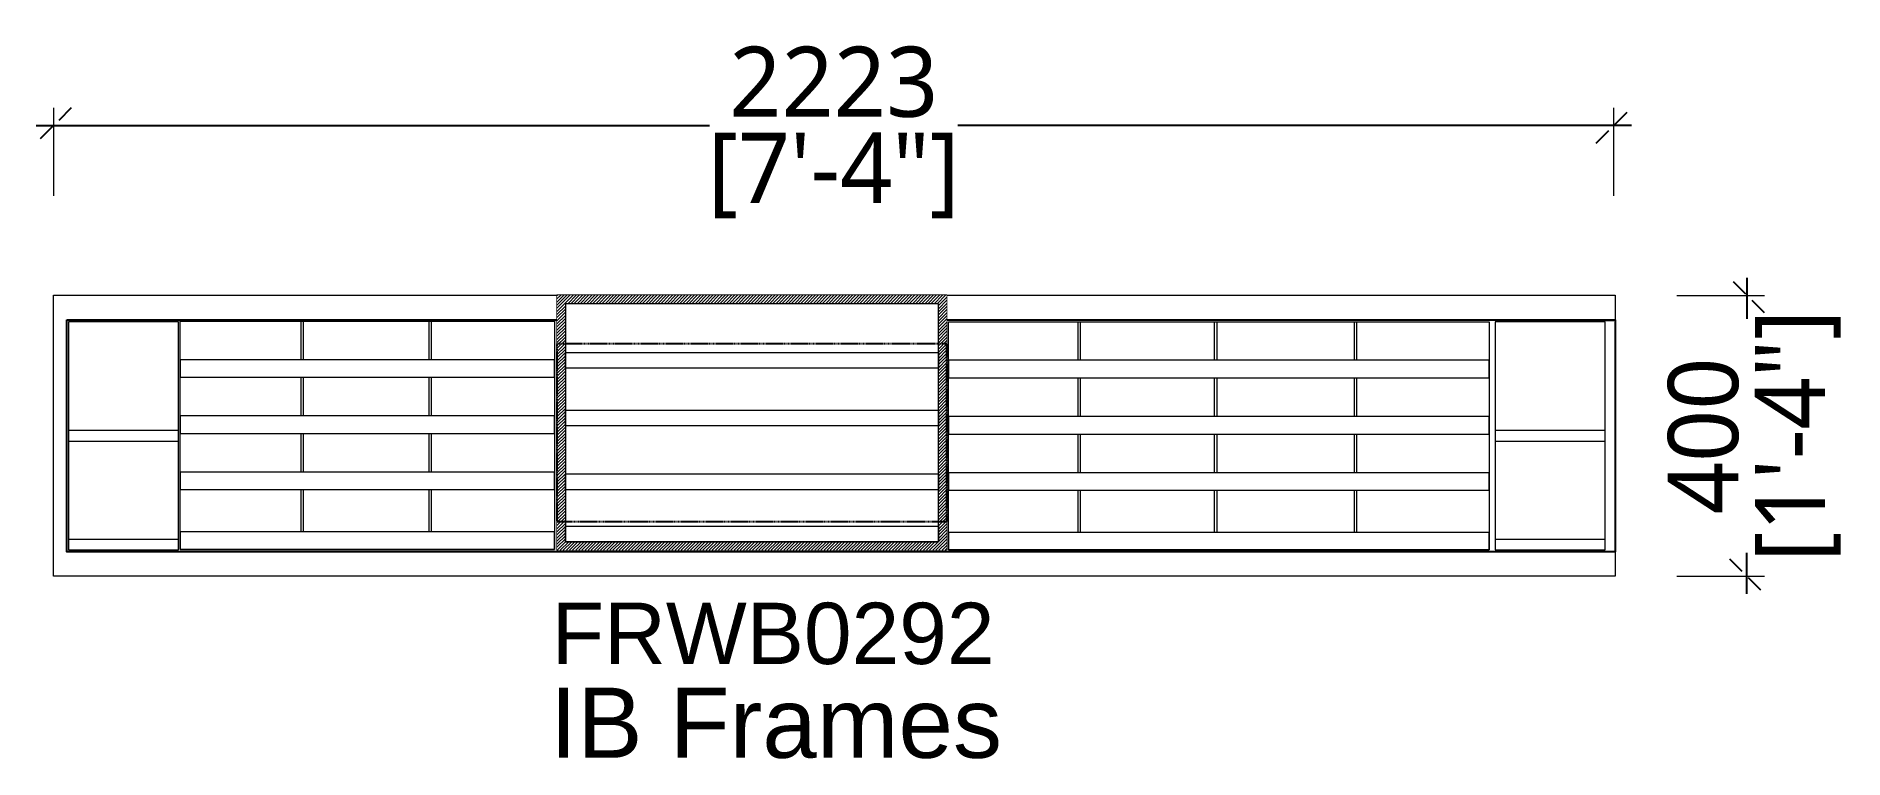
# Model space of a CAD drawing. Header units: millimetres. Extents: x 705 to 3281, y 473 to 1503.
import ezdxf

# ---------------------------------------------------------------- set-up
doc = ezdxf.new("R2010")
doc.units = ezdxf.units.MM
doc.set_wipeout_variables(frame=1)
doc.linetypes.add('DASHED', pattern=[0.75, 0.5, -0.25])
doc.linetypes.add('HIDDEN', pattern=[0.375, 0.25, -0.125])
for name, color, linetype in [('Acrylic (2)', 220, 'Continuous'), ('Plywood (Common)', 22, 'Continuous'), ('wood', 49, 'Continuous')]:
    doc.layers.add(name, color=color, linetype=linetype)
for name, color, linetype, lineweight in [('HATCH', 252, 'Continuous', 5), ('Reference lines', 252, 'Continuous', 0), ('Text 1', 7, 'Continuous', 30)]:
    doc.layers.add(name, color=color, linetype=linetype, lineweight=lineweight)
doc.styles.add('AR3', font='arial.ttf', dxfattribs={"height": 150})
doc.styles.add('WOT-PLAN', font='segoeuil.ttf', dxfattribs={"height": 100})
doc.dimstyles.new('WOT - 100', dxfattribs={"dimtxt": 100, "dimasz": 50, "dimexe": 25, "dimexo": 25, "dimgap": 10, "dimtad": 0, "dimdec": 0, "dimzin": 0, "dimdsep": 46, "dimtxsty": 'WOT-PLAN', "dimblk": 'OBLIQUE', "dimcen": 0.09, "dimdle": 25, "dimclrd": 151, "dimclre": 151, "dimclrt": 7, "dimadec": 0, "dimazin": 0, "dimtfac": 1, "dimtdec": 0, "dimtofl": 0, "dimtmove": 0, "dimatfit": 3, "dimldrblk": 'OPEN30', "dimfxl": 100, "dimfxlon": 1, "dimtolj": 1, "dimtzin": 0, "dimlwd": -1, "dimlwe": 5, "dimarcsym": 0})

# ---------------------------------------------------------------- blocks, each defined once
blk = doc.blocks.new('LKL')
at = {"layer": 'Acrylic (2)', "lineweight": 5}
for points in [[(55335.1, 301907.9), (57560.1, 301907.9), (57560.1, 301507.5), (55335.1, 301507.5)], [(55356.1, 301545), (55512.8, 301545), (55512.8, 301870.3), (55356.1, 301870.3), (55356.1, 301545)], [(55356.1, 301700.2), (55512.8, 301700.2), (55512.8, 301715.2), (55356.1, 301715.2), (55356.1, 301700.2)], [(55356.1, 301545), (55512.8, 301545), (55512.8, 301560), (55356.1, 301560), (55356.1, 301545)]]:
    blk.add_lwpolyline(points, close=True, dxfattribs=at)
at = {"layer": 'Acrylic (2)', "lineweight": 5, "elevation": -222}
for points in [[(57389.3, 301545), (57545.8, 301545), (57545.8, 301870), (57389.3, 301870), (57389.3, 301545)], [(57389.3, 301700), (57545.8, 301700), (57545.8, 301715), (57389.3, 301715), (57389.3, 301700)], [(57389.3, 301545), (57545.8, 301545), (57545.8, 301560), (57389.3, 301560), (57389.3, 301545)]]:
    blk.add_lwpolyline(points, close=True, dxfattribs=at)
at = {"layer": 'Reference lines', "color": 5, "ltscale": 13}
blk.add_lwpolyline([(56052.3, 301907.9), (56052.3, 301544.5), (56607.8, 301544.5), (56607.8, 301907.9)], close=True, dxfattribs=at)
at = {"layer": 'Reference lines', "color": 251, "ltscale": 13}
for points, elevation in [([(55690.8, 301871.2), (55690.8, 301816.1), (55687.8, 301816.1), (55687.8, 301871.2), (55690.8, 301871.2)], 111.1), ([(55873, 301871.2), (55873, 301816.1), (55870, 301816.1), (55870, 301871.2), (55873, 301871.2)], 74.1), ([(56797.9, 301870.3), (56797.9, 301815.3), (56794.9, 301815.3), (56794.9, 301870.3), (56797.9, 301870.3)], 222.2), ([(56992.4, 301870.3), (56992.4, 301815.3), (56989.4, 301815.3), (56989.4, 301870.3), (56992.4, 301870.3)], 185.2), ([(57191.6, 301870.3), (57191.6, 301815.3), (57188.6, 301815.3), (57188.6, 301870.3), (57191.6, 301870.3)], 148.1), ([(55690.8, 301791.1), (55690.8, 301736.1), (55687.8, 301736.1), (55687.8, 301791.1), (55690.8, 301791.1)], 37), ([(56797.9, 301790.2), (56797.9, 301735.2), (56794.9, 301735.2), (56794.9, 301790.2), (56797.9, 301790.2)], 148.1), ([(56992.4, 301790.2), (56992.4, 301735.2), (56989.4, 301735.2), (56989.4, 301790.2), (56992.4, 301790.2)], 111.1), ([(57191.6, 301790.2), (57191.6, 301735.2), (57188.6, 301735.2), (57188.6, 301790.2), (57191.6, 301790.2)], 74.1), ([(55690.8, 301711), (55690.8, 301656), (55687.8, 301656), (55687.8, 301711), (55690.8, 301711)], 37), ([(56797.9, 301710.2), (56797.9, 301655.1), (56794.9, 301655.1), (56794.9, 301710.2), (56797.9, 301710.2)], 148.1), ([(56992.4, 301710.2), (56992.4, 301655.1), (56989.4, 301655.1), (56989.4, 301710.2), (56992.4, 301710.2)], 111.1), ([(57191.6, 301710.2), (57191.6, 301655.1), (57188.6, 301655.1), (57188.6, 301710.2), (57191.6, 301710.2)], 74.1), ([(55690.8, 301631), (55690.8, 301570.9), (55687.8, 301570.9), (55687.8, 301631), (55690.8, 301631)], 37), ([(56797.9, 301630.1), (56797.9, 301570), (56794.9, 301570), (56794.9, 301630.1), (56797.9, 301630.1)], 148.1), ([(56992.4, 301630.1), (56992.4, 301570), (56989.4, 301570), (56989.4, 301630.1), (56992.4, 301630.1)], 111.1), ([(57191.6, 301630.1), (57191.6, 301570), (57188.6, 301570), (57188.6, 301630.1), (57191.6, 301630.1)], 74.1)]:
    blk.add_lwpolyline(points, dxfattribs=dict(at, elevation=elevation))
for points in [[(55873, 301791.1), (55873, 301736.1), (55870, 301736.1), (55870, 301791.1), (55873, 301791.1)], [(55873, 301711), (55873, 301656), (55870, 301656), (55870, 301711), (55873, 301711)], [(55873, 301631), (55873, 301570.9), (55870, 301570.9), (55870, 301631), (55873, 301631)]]:
    blk.add_lwpolyline(points, dxfattribs=at)
at = {"layer": 'wood'}
blk.add_lwpolyline([(55354.1, 301872.8), (57560.1, 301872.8), (57560.1, 301542.5), (55354.1, 301542.5)], close=True, dxfattribs=at)
blk.add_lwpolyline([(57539.1, 301872.5), (57558.1, 301872.5)], dxfattribs=at)
at = {"layer": 'Text 1', "lineweight": -2, "ltscale": 20, "attachment_point": 7, "style": 'AR3'}
for s, width, gutter_width, insert, char_height in [('\\pi951.64654;{\\C251;\\c6710371;FRWB0292}', 2517.958, 655.6, (55093.1, 301381.2), 87.409), ('\\pi298.85985;IB Frames', 1223.572, 492.6, (55743.4, 301247.4, 227), 100)]:
    blk.add_mtext_dynamic_manual_height_columns(s, width=width, gutter_width=gutter_width, heights=[0], dxfattribs=dict(at, insert=insert, char_height=char_height))
at = {"color": 5, "ltscale": 13}
blk.add_wipeout([(56052.3, 301907.9), (56052.3, 301544.5), (56607.8, 301544.5), (56607.8, 301907.9)], dxfattribs=at).dxf.layer = 'HATCH'
at = {"layer": 'HATCH', "ltscale": 13, "true_color": 0x636466}
h = blk.add_hatch(dxfattribs=at)
h.set_pattern_fill('ANSI31', color=251, scale=25.022492)
h.set_pattern_definition([(45, (126940.8012, 342992.0343), (-2.21169673, 2.21169673), [])])
h.paths.add_polyline_path([(56064.3, 301895.9), (56064.3, 301556.6), (56595.8, 301556.6), (56595.8, 301895.9)], flags=16)
h.paths.add_polyline_path([(56052.3, 301907.9), (56052.3, 301544.5), (56607.8, 301544.5), (56607.8, 301907.9)])
at = {"layer": 'Plywood (Common)', "linetype": 'HIDDEN', "ltscale": 5}
blk.add_lwpolyline([(56052.3, 301838.8), (56052.3, 301585.6), (56607.8, 301585.6), (56607.8, 301838.8)], close=True, dxfattribs=at)
at = {"layer": 'Reference lines', "color": 5, "ltscale": 13}
blk.add_lwpolyline([(56064.3, 301895.9), (56064.3, 301556.6), (56595.8, 301556.6), (56595.8, 301895.9)], close=True, dxfattribs=at)
at = {"layer": 'Reference lines', "color": 3, "ltscale": 13, "elevation": -111.1}
blk.add_lwpolyline([(56049, 301871.2), (56049, 301545.9), (55515.3, 301545.9), (55515.3, 301871.2)], close=True, dxfattribs=at)
at = {"layer": 'Reference lines', "color": 3, "ltscale": 13}
blk.add_lwpolyline([(57380.4, 301870.3), (57380.4, 301545), (56610.4, 301545), (56610.4, 301870.3)], close=True, dxfattribs=at)
at = {"layer": 'Reference lines', "color": 251, "ltscale": 13}
for points in [[(56049, 301816.1), (55515.3, 301816.1), (55515.3, 301791.1), (56049, 301791.1)], [(56595.8, 301826.5), (56595.8, 301804), (56064.3, 301804), (56064.3, 301826.5)], [(56049, 301736.1), (55515.3, 301736.1), (55515.3, 301711), (56049, 301711)], [(56595.8, 301744.3), (56595.8, 301721.8), (56064.3, 301721.8), (56064.3, 301744.3)], [(56049, 301656), (55515.3, 301656), (55515.3, 301631), (56049, 301631)], [(56595.8, 301653.4), (56595.8, 301630.8), (56064.3, 301630.8), (56064.3, 301653.4)], [(56595.8, 301579.1), (56595.8, 301556.6), (56064.3, 301556.6), (56064.3, 301579.1)], [(57380.4, 301570), (56610.4, 301570), (56610.4, 301545), (57380.4, 301545)]]:
    blk.add_lwpolyline(points, close=True, dxfattribs=at)
for points, elevation in [([(57380.4, 301815.3), (56610.4, 301815.3), (56610.4, 301790.2), (57380.4, 301790.2)], 111.1), ([(57380.4, 301735.2), (56610.4, 301735.2), (56610.4, 301710.2), (57380.4, 301710.2)], 111.1), ([(57380.4, 301655.1), (56610.4, 301655.1), (56610.4, 301630.1), (57380.4, 301630.1)], 111.1), ([(56049, 301570.9), (55515.3, 301570.9), (55515.3, 301545.9), (56049, 301545.9)], -111.1)]:
    blk.add_lwpolyline(points, close=True, dxfattribs=dict(at, elevation=elevation))
blk = doc.blocks.new('_Oblique')
at = {"color": 0, "linetype": 'ByBlock', "lineweight": -2}
blk.add_line((-0.5, -0.5), (0.5, 0.5), dxfattribs=at)
blk = doc.blocks.new('*D8')
at = {"color": 151, "lineweight": 5, "ltscale": 30, "transparency": 16777216}
for p, q in [((730, 1275.2), (730, 1400.2)), ((2953, 1275.2), (2953, 1400.2))]:
    blk.add_line(p, q, dxfattribs=at)
at = {"color": 151, "ltscale": 30, "transparency": 16777216}
for p, q in [((705, 1375.2), (1664.6, 1375.2)), ((2978, 1375.2), (2018.4, 1375.2))]:
    blk.add_line(p, q, dxfattribs=at)
at = {"layer": 'Defpoints', "color": 0, "linetype": 'DASHED', "ltscale": 30, "transparency": 16777216}
for p in [(2953, 1375.2), (730, 1133.2), (2953, 1133.2)]:
    blk.add_point(p, dxfattribs=at)
at = {"color": 151, "linetype": 'DASHED', "ltscale": 30, "transparency": 16777216, "xscale": 50, "yscale": 50, "zscale": 50, "rotation": 180}
blk.add_blockref('_Oblique', (730, 1375.2), dxfattribs=at)
at = {"color": 151, "linetype": 'DASHED', "ltscale": 30, "transparency": 16777216, "xscale": 50, "yscale": 50, "zscale": 50}
blk.add_blockref('_Oblique', (2953, 1375.2), dxfattribs=at)
at = {"color": 7, "linetype": 'DASHED', "lineweight": -2, "ltscale": 30, "transparency": 16777216, "char_height": 100, "attachment_point": 5, "style": 'WOT-PLAN'}
for s, insert in [('\\A1;2223', (1841.5, 1436.9)), ('\\A1;[7\'-4"]', (1841.5, 1303.8))]:
    blk.add_mtext(s, dxfattribs=dict(at, insert=insert))
blk = doc.blocks.new('_Open30')
at = {"color": 0, "linetype": 'ByBlock', "lineweight": -2}
for p, q in [((-1, 0.268), (0, 0)), ((0, 0), (-1, -0.268)), ((0, 0), (-1, 0))]:
    blk.add_line(p, q, dxfattribs=at)
blk = doc.blocks.new('*D9')
at = {"color": 151, "ltscale": 30, "transparency": 16777216}
for p, q in [((3142.7, 1158.2), (3142.7, 1099.7)), ((3142.7, 707.9), (3142.7, 766.4))]:
    blk.add_line(p, q, dxfattribs=at)
at = {"color": 151, "lineweight": 5, "ltscale": 30, "transparency": 16777216}
for p, q in [((3042.7, 1133.2), (3167.7, 1133.2)), ((3042.7, 732.9), (3167.7, 732.9))]:
    blk.add_line(p, q, dxfattribs=at)
at = {"layer": 'Defpoints', "color": 0, "linetype": 'DASHED', "ltscale": 30, "transparency": 16777216}
for p in [(2874.3, 1133.2), (2874.3, 732.9), (3142.7, 732.9)]:
    blk.add_point(p, dxfattribs=at)
at = {"color": 151, "linetype": 'DASHED', "ltscale": 30, "transparency": 16777216, "xscale": 50, "yscale": 50, "zscale": 50}
for p, rotation in [((3142.7, 1133.2), 90), ((3142.7, 732.9), 270)]:
    blk.add_blockref('_Oblique', p, dxfattribs=dict(at, rotation=rotation))
at = {"color": 7, "linetype": 'DASHED', "lineweight": -2, "ltscale": 30, "transparency": 16777216, "char_height": 100, "attachment_point": 5, "rotation": 90, "style": 'WOT-PLAN'}
for s, insert in [('\\A1;[1\'-4"]', (3215.1, 933)), ('\\A1;400', (3080.9, 933))]:
    blk.add_mtext(s, dxfattribs=dict(at, insert=insert))

msp = doc.modelspace()

# ---------------------------------------------------------------- block references
at = {"layer": 'Plywood (Common)'}
msp.add_blockref('LKL', (-54605.2, -300774.6), dxfattribs=at)

# ---------------------------------------------------------------- next in the draw order: dimensions: what is measured, and where the dimension line sits
at = {"linetype": 'DASHED', "lineweight": -2, "ltscale": 30}
dim = msp.add_linear_dim(base=(2953, 1375.2), p1=(730, 1133.2), p2=(2953, 1133.2), dimstyle='WOT - 100', override={"dimpost": '\\X', "dimblk1": 'Oblique', "dimblk2": 'Oblique', "dimtmove": 1, "dimatfit": 2}, dxfattribs=at)
dim.commit()
dim.dimension.update_dxf_attribs({"geometry": '*D8', "text_midpoint": (1841.5, 1375.2)})
dim = msp.add_linear_dim(base=(3142.7, 732.9), p1=(2874.3, 1133.2), p2=(2874.3, 732.9), angle=90, dimstyle='WOT - 100', override={"dimpost": '\\X', "dimblk1": 'Oblique', "dimblk2": 'Oblique', "dimtmove": 1, "dimatfit": 2}, dxfattribs=at)
dim.commit()
dim.dimension.update_dxf_attribs({"geometry": '*D9', "text_midpoint": (3142.7, 933), "dimtype": 160})

doc.saveas('drawing.dxf')
